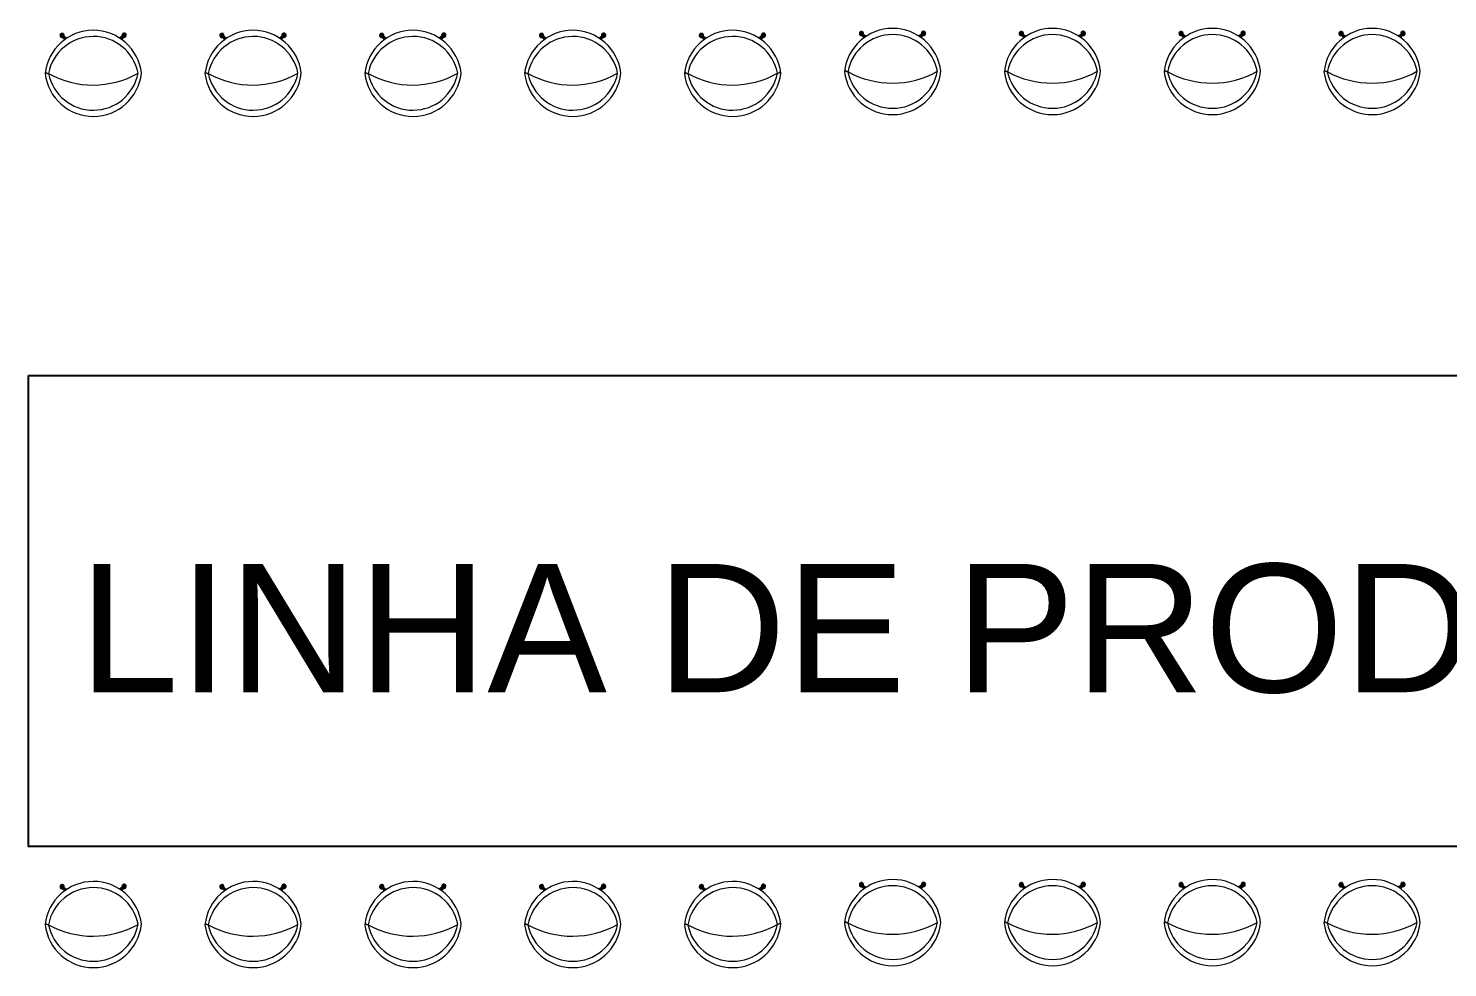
# Model space of a CAD drawing. Header units: metres. Extents: x 257 to 767, y -173 to 1.
# Drawn here: x 604.35 to 609.95, y -108.33 to -104.62 of the extents above; entities that cross this region are included whole.
import ezdxf

# ---------------------------------------------------------------- set-up
doc = ezdxf.new("R2010")
doc.units = ezdxf.units.M
doc.header["$LTSCALE"] = 10
doc.linetypes.add('HIDDEN2', pattern=[4.7625, 3.175, -1.5875])
doc.layers.get('0').update_dxf_attribs({"color": 254})
doc.layers.add('ELETEXTO LUMINÁRIAS', color=254, linetype='Continuous')
doc.layers.add('estofado', color=7, linetype='Continuous', lineweight=25)
doc.styles.add('ARIAL', font='')
doc.styles.get('ARIAL').set_extended_font_data('Arial')

msp = doc.modelspace()

# ---------------------------------------------------------------- hatches: boundary and pattern name
at = {"layer": 'estofado', "linetype": 'ByBlock', "lineweight": 5, "ltscale": 0.2}
h = msp.add_hatch(color=254, dxfattribs=at)
h.dxf.hatch_style = 1
h.set_gradient(color1=(193, 199, 200), one_color=1, tint=1, name='SPHERICAL')
h.paths.add_polyline_path([(604.4834, -104.6455, 0.86376), (604.4795, -104.6495), (604.4846, -104.6559, -4.344732), (604.4899, -104.6506)])
h = msp.add_hatch(color=254, dxfattribs=at)
h.dxf.hatch_style = 1
h.set_gradient(color1=(193, 199, 200), one_color=1, tint=1)
h.paths.add_polyline_path([(604.4915, -104.6645, -0.013586), (604.5001, -104.6586), (604.4834, -104.6455, 0.86376), (604.4795, -104.6495)])
h = msp.add_hatch(color=254, dxfattribs=at)
h.dxf.hatch_style = 1
h.set_gradient(color1=(193, 199, 200), one_color=1, tint=1)
h.paths.add_polyline_path([(604.7083, -104.6577, -0.013586), (604.7169, -104.6636), (604.7288, -104.6484, 0.86376), (604.7248, -104.6445)])
h = msp.add_hatch(color=254, dxfattribs=at)
h.dxf.hatch_style = 1
h.set_gradient(color1=(193, 199, 200), one_color=1, tint=1, name='SPHERICAL')
h.paths.add_polyline_path([(604.7184, -104.6496), (604.7248, -104.6445, -0.86376), (604.7288, -104.6484), (604.7237, -104.6548, 4.344732)])
h = msp.add_hatch(color=254, dxfattribs=at)
h.dxf.hatch_style = 1
h.set_gradient(color1=(193, 199, 200), one_color=1, tint=1, name='SPHERICAL')
h.paths.add_polyline_path([(605.1141, -104.6455, 0.86376), (605.1102, -104.6495), (605.1153, -104.6559, -4.344732), (605.1205, -104.6506)])
h = msp.add_hatch(color=254, dxfattribs=at)
h.dxf.hatch_style = 1
h.set_gradient(color1=(193, 199, 200), one_color=1, tint=1)
h.paths.add_polyline_path([(605.1222, -104.6645, -0.013586), (605.1307, -104.6586), (605.1141, -104.6455, 0.86376), (605.1102, -104.6495)])
h = msp.add_hatch(color=254, dxfattribs=at)
h.dxf.hatch_style = 1
h.set_gradient(color1=(193, 199, 200), one_color=1, tint=1)
h.paths.add_polyline_path([(605.339, -104.6577, -0.013586), (605.3476, -104.6636), (605.3595, -104.6484, 0.86376), (605.3555, -104.6445)])
h = msp.add_hatch(color=254, dxfattribs=at)
h.dxf.hatch_style = 1
h.set_gradient(color1=(193, 199, 200), one_color=1, tint=1, name='SPHERICAL')
h.paths.add_polyline_path([(605.3491, -104.6496), (605.3555, -104.6445, -0.86376), (605.3595, -104.6484), (605.3544, -104.6548, 4.344732)])
h = msp.add_hatch(color=254, dxfattribs=at)
h.dxf.hatch_style = 1
h.set_gradient(color1=(193, 199, 200), one_color=1, tint=1, name='SPHERICAL')
h.paths.add_polyline_path([(605.7448, -104.6455, 0.86376), (605.7408, -104.6495), (605.746, -104.6559, -4.344732), (605.7512, -104.6506)])
h = msp.add_hatch(color=254, dxfattribs=at)
h.dxf.hatch_style = 1
h.set_gradient(color1=(193, 199, 200), one_color=1, tint=1)
h.paths.add_polyline_path([(605.7529, -104.6645, -0.013586), (605.7614, -104.6586), (605.7448, -104.6455, 0.86376), (605.7408, -104.6495)])
h = msp.add_hatch(color=254, dxfattribs=at)
h.dxf.hatch_style = 1
h.set_gradient(color1=(193, 199, 200), one_color=1, tint=1)
h.paths.add_polyline_path([(605.9697, -104.6577, -0.013586), (605.9782, -104.6636), (605.9902, -104.6484, 0.86376), (605.9862, -104.6445)])
h = msp.add_hatch(color=254, dxfattribs=at)
h.dxf.hatch_style = 1
h.set_gradient(color1=(193, 199, 200), one_color=1, tint=1, name='SPHERICAL')
h.paths.add_polyline_path([(605.9798, -104.6496), (605.9862, -104.6445, -0.86376), (605.9902, -104.6484), (605.9851, -104.6548, 4.344732)])
h = msp.add_hatch(color=254, dxfattribs=at)
h.dxf.hatch_style = 1
h.set_gradient(color1=(193, 199, 200), one_color=1, tint=1, name='SPHERICAL')
h.paths.add_polyline_path([(606.3755, -104.6455, 0.86376), (606.3715, -104.6495), (606.3766, -104.6559, -4.344732), (606.3819, -104.6506)])
h = msp.add_hatch(color=254, dxfattribs=at)
h.dxf.hatch_style = 1
h.set_gradient(color1=(193, 199, 200), one_color=1, tint=1)
h.paths.add_polyline_path([(606.3836, -104.6645, -0.013586), (606.3921, -104.6586), (606.3755, -104.6455, 0.86376), (606.3715, -104.6495)])
h = msp.add_hatch(color=254, dxfattribs=at)
h.dxf.hatch_style = 1
h.set_gradient(color1=(193, 199, 200), one_color=1, tint=1)
h.paths.add_polyline_path([(606.6003, -104.6577, -0.013586), (606.6089, -104.6636), (606.6208, -104.6484, 0.86376), (606.6168, -104.6445)])
h = msp.add_hatch(color=254, dxfattribs=at)
h.dxf.hatch_style = 1
h.set_gradient(color1=(193, 199, 200), one_color=1, tint=1, name='SPHERICAL')
h.paths.add_polyline_path([(606.6105, -104.6496), (606.6168, -104.6445, -0.86376), (606.6208, -104.6484), (606.6158, -104.6548, 4.344732)])
h = msp.add_hatch(color=254, dxfattribs=at)
h.dxf.hatch_style = 1
h.set_gradient(color1=(193, 199, 200), one_color=1, tint=1, name='SPHERICAL')
h.paths.add_polyline_path([(607.0062, -104.6455, 0.86376), (607.0022, -104.6495), (607.0073, -104.6559, -4.344732), (607.0126, -104.6506)])
h = msp.add_hatch(color=254, dxfattribs=at)
h.dxf.hatch_style = 1
h.set_gradient(color1=(193, 199, 200), one_color=1, tint=1)
h.paths.add_polyline_path([(607.0143, -104.6645, -0.013586), (607.0228, -104.6586), (607.0062, -104.6455, 0.86376), (607.0022, -104.6495)])
h = msp.add_hatch(color=254, dxfattribs=at)
h.dxf.hatch_style = 1
h.set_gradient(color1=(193, 199, 200), one_color=1, tint=1)
h.paths.add_polyline_path([(607.231, -104.6577, -0.013586), (607.2396, -104.6636), (607.2515, -104.6484, 0.86376), (607.2475, -104.6445)])
h = msp.add_hatch(color=254, dxfattribs=at)
h.dxf.hatch_style = 1
h.set_gradient(color1=(193, 199, 200), one_color=1, tint=1, name='SPHERICAL')
h.paths.add_polyline_path([(607.2412, -104.6496), (607.2475, -104.6445, -0.86376), (607.2515, -104.6484), (607.2465, -104.6548, 4.344732)])
h = msp.add_hatch(color=254, dxfattribs=at)
h.dxf.hatch_style = 1
h.set_gradient(color1=(193, 199, 200), one_color=1, tint=1, name='SPHERICAL')
h.paths.add_polyline_path([(607.6378, -104.638, 0.86376), (607.6339, -104.642), (607.639, -104.6483, -4.344732), (607.6442, -104.643)])
h = msp.add_hatch(color=254, dxfattribs=at)
h.dxf.hatch_style = 1
h.set_gradient(color1=(193, 199, 200), one_color=1, tint=1)
h.paths.add_polyline_path([(607.6459, -104.657, -0.013586), (607.6544, -104.6511), (607.6378, -104.638, 0.86376), (607.6339, -104.642)])
h = msp.add_hatch(color=254, dxfattribs=at)
h.dxf.hatch_style = 1
h.set_gradient(color1=(193, 199, 200), one_color=1, tint=1)
h.paths.add_polyline_path([(607.8627, -104.6502, -0.013586), (607.8713, -104.656), (607.8832, -104.6409, 0.86376), (607.8792, -104.6369)])
h = msp.add_hatch(color=254, dxfattribs=at)
h.dxf.hatch_style = 1
h.set_gradient(color1=(193, 199, 200), one_color=1, tint=1, name='SPHERICAL')
h.paths.add_polyline_path([(607.8728, -104.642), (607.8792, -104.6369, -0.86376), (607.8832, -104.6409), (607.8781, -104.6473, 4.344732)])
h = msp.add_hatch(color=254, dxfattribs=at)
h.dxf.hatch_style = 1
h.set_gradient(color1=(193, 199, 200), one_color=1, tint=1, name='SPHERICAL')
h.paths.add_polyline_path([(608.2685, -104.638, 0.86376), (608.2645, -104.642), (608.2696, -104.6483, -4.344732), (608.2749, -104.643)])
h = msp.add_hatch(color=254, dxfattribs=at)
h.dxf.hatch_style = 1
h.set_gradient(color1=(193, 199, 200), one_color=1, tint=1)
h.paths.add_polyline_path([(608.2766, -104.657, -0.013586), (608.2851, -104.6511), (608.2685, -104.638, 0.86376), (608.2645, -104.642)])
h = msp.add_hatch(color=254, dxfattribs=at)
h.dxf.hatch_style = 1
h.set_gradient(color1=(193, 199, 200), one_color=1, tint=1)
h.paths.add_polyline_path([(608.4934, -104.6502, -0.013586), (608.5019, -104.656), (608.5139, -104.6409, 0.86376), (608.5099, -104.6369)])
h = msp.add_hatch(color=254, dxfattribs=at)
h.dxf.hatch_style = 1
h.set_gradient(color1=(193, 199, 200), one_color=1, tint=1, name='SPHERICAL')
h.paths.add_polyline_path([(608.5035, -104.642), (608.5099, -104.6369, -0.86376), (608.5139, -104.6409), (608.5088, -104.6473, 4.344732)])
h = msp.add_hatch(color=254, dxfattribs=at)
h.dxf.hatch_style = 1
h.set_gradient(color1=(193, 199, 200), one_color=1, tint=1, name='SPHERICAL')
h.paths.add_polyline_path([(608.8992, -104.638, 0.86376), (608.8952, -104.642), (608.9003, -104.6483, -4.344732), (608.9056, -104.643)])
h = msp.add_hatch(color=254, dxfattribs=at)
h.dxf.hatch_style = 1
h.set_gradient(color1=(193, 199, 200), one_color=1, tint=1)
h.paths.add_polyline_path([(608.9073, -104.657, -0.013586), (608.9158, -104.6511), (608.8992, -104.638, 0.86376), (608.8952, -104.642)])
h = msp.add_hatch(color=254, dxfattribs=at)
h.dxf.hatch_style = 1
h.set_gradient(color1=(193, 199, 200), one_color=1, tint=1)
h.paths.add_polyline_path([(609.124, -104.6502, -0.013586), (609.1326, -104.656), (609.1445, -104.6409, 0.86376), (609.1405, -104.6369)])
h = msp.add_hatch(color=254, dxfattribs=at)
h.dxf.hatch_style = 1
h.set_gradient(color1=(193, 199, 200), one_color=1, tint=1, name='SPHERICAL')
h.paths.add_polyline_path([(609.1342, -104.642), (609.1405, -104.6369, -0.86376), (609.1445, -104.6409), (609.1395, -104.6473, 4.344732)])
h = msp.add_hatch(color=254, dxfattribs=at)
h.dxf.hatch_style = 1
h.set_gradient(color1=(193, 199, 200), one_color=1, tint=1, name='SPHERICAL')
h.paths.add_polyline_path([(609.5299, -104.638, 0.86376), (609.5259, -104.642), (609.531, -104.6483, -4.344732), (609.5363, -104.643)])
h = msp.add_hatch(color=254, dxfattribs=at)
h.dxf.hatch_style = 1
h.set_gradient(color1=(193, 199, 200), one_color=1, tint=1)
h.paths.add_polyline_path([(609.538, -104.657, -0.013586), (609.5465, -104.6511), (609.5299, -104.638, 0.86376), (609.5259, -104.642)])
h = msp.add_hatch(color=254, dxfattribs=at)
h.dxf.hatch_style = 1
h.set_gradient(color1=(193, 199, 200), one_color=1, tint=1)
h.paths.add_polyline_path([(609.7547, -104.6502, -0.013586), (609.7633, -104.656), (609.7752, -104.6409, 0.86376), (609.7712, -104.6369)])
h = msp.add_hatch(color=254, dxfattribs=at)
h.dxf.hatch_style = 1
h.set_gradient(color1=(193, 199, 200), one_color=1, tint=1, name='SPHERICAL')
h.paths.add_polyline_path([(609.7649, -104.642), (609.7712, -104.6369, -0.86376), (609.7752, -104.6409), (609.7702, -104.6473, 4.344732)])
h = msp.add_hatch(color=254, dxfattribs=at)
h.dxf.hatch_style = 1
h.set_gradient(color1=(193, 199, 200), one_color=1, tint=1, name='SPHERICAL')
h.paths.add_polyline_path([(604.4834, -108.0037, 0.86376), (604.4795, -108.0077), (604.4846, -108.0141, -4.344732), (604.4899, -108.0088)])
h = msp.add_hatch(color=254, dxfattribs=at)
h.dxf.hatch_style = 1
h.set_gradient(color1=(193, 199, 200), one_color=1, tint=1)
h.paths.add_polyline_path([(604.4915, -108.0227, -0.013586), (604.5001, -108.0168), (604.4834, -108.0037, 0.86376), (604.4795, -108.0077)])
h = msp.add_hatch(color=254, dxfattribs=at)
h.dxf.hatch_style = 1
h.set_gradient(color1=(193, 199, 200), one_color=1, tint=1)
h.paths.add_polyline_path([(604.7083, -108.0159, -0.013586), (604.7169, -108.0217), (604.7288, -108.0066, 0.86376), (604.7248, -108.0027)])
h = msp.add_hatch(color=254, dxfattribs=at)
h.dxf.hatch_style = 1
h.set_gradient(color1=(193, 199, 200), one_color=1, tint=1, name='SPHERICAL')
h.paths.add_polyline_path([(604.7184, -108.0078), (604.7248, -108.0027, -0.86376), (604.7288, -108.0066), (604.7237, -108.013, 4.344732)])
h = msp.add_hatch(color=254, dxfattribs=at)
h.dxf.hatch_style = 1
h.set_gradient(color1=(193, 199, 200), one_color=1, tint=1, name='SPHERICAL')
h.paths.add_polyline_path([(605.1141, -108.0037, 0.86376), (605.1102, -108.0077), (605.1153, -108.0141, -4.344732), (605.1205, -108.0088)])
h = msp.add_hatch(color=254, dxfattribs=at)
h.dxf.hatch_style = 1
h.set_gradient(color1=(193, 199, 200), one_color=1, tint=1)
h.paths.add_polyline_path([(605.1222, -108.0227, -0.013586), (605.1307, -108.0168), (605.1141, -108.0037, 0.86376), (605.1102, -108.0077)])
h = msp.add_hatch(color=254, dxfattribs=at)
h.dxf.hatch_style = 1
h.set_gradient(color1=(193, 199, 200), one_color=1, tint=1)
h.paths.add_polyline_path([(605.339, -108.0159, -0.013586), (605.3476, -108.0217), (605.3595, -108.0066, 0.86376), (605.3555, -108.0027)])
h = msp.add_hatch(color=254, dxfattribs=at)
h.dxf.hatch_style = 1
h.set_gradient(color1=(193, 199, 200), one_color=1, tint=1, name='SPHERICAL')
h.paths.add_polyline_path([(605.3491, -108.0078), (605.3555, -108.0027, -0.86376), (605.3595, -108.0066), (605.3544, -108.013, 4.344732)])
h = msp.add_hatch(color=254, dxfattribs=at)
h.dxf.hatch_style = 1
h.set_gradient(color1=(193, 199, 200), one_color=1, tint=1, name='SPHERICAL')
h.paths.add_polyline_path([(605.7448, -108.0037, 0.86376), (605.7408, -108.0077), (605.746, -108.0141, -4.344732), (605.7512, -108.0088)])
h = msp.add_hatch(color=254, dxfattribs=at)
h.dxf.hatch_style = 1
h.set_gradient(color1=(193, 199, 200), one_color=1, tint=1)
h.paths.add_polyline_path([(605.7529, -108.0227, -0.013586), (605.7614, -108.0168), (605.7448, -108.0037, 0.86376), (605.7408, -108.0077)])
h = msp.add_hatch(color=254, dxfattribs=at)
h.dxf.hatch_style = 1
h.set_gradient(color1=(193, 199, 200), one_color=1, tint=1)
h.paths.add_polyline_path([(605.9697, -108.0159, -0.013586), (605.9782, -108.0217), (605.9902, -108.0066, 0.86376), (605.9862, -108.0027)])
h = msp.add_hatch(color=254, dxfattribs=at)
h.dxf.hatch_style = 1
h.set_gradient(color1=(193, 199, 200), one_color=1, tint=1, name='SPHERICAL')
h.paths.add_polyline_path([(605.9798, -108.0078), (605.9862, -108.0027, -0.86376), (605.9902, -108.0066), (605.9851, -108.013, 4.344732)])
h = msp.add_hatch(color=254, dxfattribs=at)
h.dxf.hatch_style = 1
h.set_gradient(color1=(193, 199, 200), one_color=1, tint=1, name='SPHERICAL')
h.paths.add_polyline_path([(606.3755, -108.0037, 0.86376), (606.3715, -108.0077), (606.3766, -108.0141, -4.344732), (606.3819, -108.0088)])
h = msp.add_hatch(color=254, dxfattribs=at)
h.dxf.hatch_style = 1
h.set_gradient(color1=(193, 199, 200), one_color=1, tint=1)
h.paths.add_polyline_path([(606.3836, -108.0227, -0.013586), (606.3921, -108.0168), (606.3755, -108.0037, 0.86376), (606.3715, -108.0077)])
h = msp.add_hatch(color=254, dxfattribs=at)
h.dxf.hatch_style = 1
h.set_gradient(color1=(193, 199, 200), one_color=1, tint=1)
h.paths.add_polyline_path([(606.6003, -108.0159, -0.013586), (606.6089, -108.0217), (606.6208, -108.0066, 0.86376), (606.6168, -108.0027)])
h = msp.add_hatch(color=254, dxfattribs=at)
h.dxf.hatch_style = 1
h.set_gradient(color1=(193, 199, 200), one_color=1, tint=1, name='SPHERICAL')
h.paths.add_polyline_path([(606.6105, -108.0078), (606.6168, -108.0027, -0.86376), (606.6208, -108.0066), (606.6158, -108.013, 4.344732)])
h = msp.add_hatch(color=254, dxfattribs=at)
h.dxf.hatch_style = 1
h.set_gradient(color1=(193, 199, 200), one_color=1, tint=1, name='SPHERICAL')
h.paths.add_polyline_path([(607.0062, -108.0037, 0.86376), (607.0022, -108.0077), (607.0073, -108.0141, -4.344732), (607.0126, -108.0088)])
h = msp.add_hatch(color=254, dxfattribs=at)
h.dxf.hatch_style = 1
h.set_gradient(color1=(193, 199, 200), one_color=1, tint=1)
h.paths.add_polyline_path([(607.0143, -108.0227, -0.013586), (607.0228, -108.0168), (607.0062, -108.0037, 0.86376), (607.0022, -108.0077)])
h = msp.add_hatch(color=254, dxfattribs=at)
h.dxf.hatch_style = 1
h.set_gradient(color1=(193, 199, 200), one_color=1, tint=1)
h.paths.add_polyline_path([(607.231, -108.0159, -0.013586), (607.2396, -108.0217), (607.2515, -108.0066, 0.86376), (607.2475, -108.0027)])
h = msp.add_hatch(color=254, dxfattribs=at)
h.dxf.hatch_style = 1
h.set_gradient(color1=(193, 199, 200), one_color=1, tint=1, name='SPHERICAL')
h.paths.add_polyline_path([(607.2412, -108.0078), (607.2475, -108.0027, -0.86376), (607.2515, -108.0066), (607.2465, -108.013, 4.344732)])
h = msp.add_hatch(color=254, dxfattribs=at)
h.dxf.hatch_style = 1
h.set_gradient(color1=(193, 199, 200), one_color=1, tint=1, name='SPHERICAL')
h.paths.add_polyline_path([(607.6378, -107.9962, 0.86376), (607.6339, -108.0002), (607.639, -108.0065, -4.344732), (607.6442, -108.0012)])
h = msp.add_hatch(color=254, dxfattribs=at)
h.dxf.hatch_style = 1
h.set_gradient(color1=(193, 199, 200), one_color=1, tint=1)
h.paths.add_polyline_path([(607.6459, -108.0152, -0.013586), (607.6544, -108.0093), (607.6378, -107.9962, 0.86376), (607.6339, -108.0002)])
h = msp.add_hatch(color=254, dxfattribs=at)
h.dxf.hatch_style = 1
h.set_gradient(color1=(193, 199, 200), one_color=1, tint=1)
h.paths.add_polyline_path([(607.8627, -108.0084, -0.013586), (607.8713, -108.0142), (607.8832, -107.9991, 0.86376), (607.8792, -107.9951)])
h = msp.add_hatch(color=254, dxfattribs=at)
h.dxf.hatch_style = 1
h.set_gradient(color1=(193, 199, 200), one_color=1, tint=1, name='SPHERICAL')
h.paths.add_polyline_path([(607.8728, -108.0002), (607.8792, -107.9951, -0.86376), (607.8832, -107.9991), (607.8781, -108.0055, 4.344732)])
h = msp.add_hatch(color=254, dxfattribs=at)
h.dxf.hatch_style = 1
h.set_gradient(color1=(193, 199, 200), one_color=1, tint=1, name='SPHERICAL')
h.paths.add_polyline_path([(608.2685, -107.9962, 0.86376), (608.2645, -108.0002), (608.2696, -108.0065, -4.344732), (608.2749, -108.0012)])
h = msp.add_hatch(color=254, dxfattribs=at)
h.dxf.hatch_style = 1
h.set_gradient(color1=(193, 199, 200), one_color=1, tint=1)
h.paths.add_polyline_path([(608.2766, -108.0152, -0.013586), (608.2851, -108.0093), (608.2685, -107.9962, 0.86376), (608.2645, -108.0002)])
h = msp.add_hatch(color=254, dxfattribs=at)
h.dxf.hatch_style = 1
h.set_gradient(color1=(193, 199, 200), one_color=1, tint=1)
h.paths.add_polyline_path([(608.4934, -108.0084, -0.013586), (608.5019, -108.0142), (608.5139, -107.9991, 0.86376), (608.5099, -107.9951)])
h = msp.add_hatch(color=254, dxfattribs=at)
h.dxf.hatch_style = 1
h.set_gradient(color1=(193, 199, 200), one_color=1, tint=1, name='SPHERICAL')
h.paths.add_polyline_path([(608.5035, -108.0002), (608.5099, -107.9951, -0.86376), (608.5139, -107.9991), (608.5088, -108.0055, 4.344732)])
h = msp.add_hatch(color=254, dxfattribs=at)
h.dxf.hatch_style = 1
h.set_gradient(color1=(193, 199, 200), one_color=1, tint=1, name='SPHERICAL')
h.paths.add_polyline_path([(608.8992, -107.9962, 0.86376), (608.8952, -108.0002), (608.9003, -108.0065, -4.344732), (608.9056, -108.0012)])
h = msp.add_hatch(color=254, dxfattribs=at)
h.dxf.hatch_style = 1
h.set_gradient(color1=(193, 199, 200), one_color=1, tint=1)
h.paths.add_polyline_path([(608.9073, -108.0152, -0.013586), (608.9158, -108.0093), (608.8992, -107.9962, 0.86376), (608.8952, -108.0002)])
h = msp.add_hatch(color=254, dxfattribs=at)
h.dxf.hatch_style = 1
h.set_gradient(color1=(193, 199, 200), one_color=1, tint=1)
h.paths.add_polyline_path([(609.124, -108.0084, -0.013586), (609.1326, -108.0142), (609.1445, -107.9991, 0.86376), (609.1405, -107.9951)])
h = msp.add_hatch(color=254, dxfattribs=at)
h.dxf.hatch_style = 1
h.set_gradient(color1=(193, 199, 200), one_color=1, tint=1, name='SPHERICAL')
h.paths.add_polyline_path([(609.1342, -108.0002), (609.1405, -107.9951, -0.86376), (609.1445, -107.9991), (609.1395, -108.0055, 4.344732)])
h = msp.add_hatch(color=254, dxfattribs=at)
h.dxf.hatch_style = 1
h.set_gradient(color1=(193, 199, 200), one_color=1, tint=1, name='SPHERICAL')
h.paths.add_polyline_path([(609.5299, -107.9962, 0.86376), (609.5259, -108.0002), (609.531, -108.0065, -4.344732), (609.5363, -108.0012)])
h = msp.add_hatch(color=254, dxfattribs=at)
h.dxf.hatch_style = 1
h.set_gradient(color1=(193, 199, 200), one_color=1, tint=1)
h.paths.add_polyline_path([(609.538, -108.0152, -0.013586), (609.5465, -108.0093), (609.5299, -107.9962, 0.86376), (609.5259, -108.0002)])
h = msp.add_hatch(color=254, dxfattribs=at)
h.dxf.hatch_style = 1
h.set_gradient(color1=(193, 199, 200), one_color=1, tint=1)
h.paths.add_polyline_path([(609.7547, -108.0084, -0.013586), (609.7633, -108.0142), (609.7752, -107.9991, 0.86376), (609.7712, -107.9951)])
h = msp.add_hatch(color=254, dxfattribs=at)
h.dxf.hatch_style = 1
h.set_gradient(color1=(193, 199, 200), one_color=1, tint=1, name='SPHERICAL')
h.paths.add_polyline_path([(609.7649, -108.0002), (609.7712, -107.9951, -0.86376), (609.7752, -107.9991), (609.7702, -108.0055, 4.344732)])

# ---------------------------------------------------------------- linework, layer by layer
at = {"color": 254}
msp.add_lwpolyline([(604.3486, -105.9894), (620.2965, -105.9894), (620.2965, -107.8476), (604.3486, -107.8476)], close=True, dxfattribs=at)
at = {"layer": 'estofado', "color": 254, "linetype": 'ByBlock', "lineweight": 5, "ltscale": 0.2}
for p, q in [((604.4795, -104.6495), (604.4915, -104.6645)), ((604.4834, -104.6455), (604.5001, -104.6586)), ((604.7248, -104.6445), (604.7083, -104.6577)), ((604.7288, -104.6484), (604.7169, -104.6636)), ((605.1102, -104.6495), (605.1222, -104.6645)), ((605.1141, -104.6455), (605.1307, -104.6586)), ((605.3555, -104.6445), (605.339, -104.6577)), ((605.3595, -104.6484), (605.3476, -104.6636)), ((605.7408, -104.6495), (605.7529, -104.6645)), ((605.7448, -104.6455), (605.7614, -104.6586)), ((605.9862, -104.6445), (605.9697, -104.6577)), ((605.9902, -104.6484), (605.9782, -104.6636)), ((606.3715, -104.6495), (606.3836, -104.6645)), ((606.3755, -104.6455), (606.3921, -104.6586)), ((606.6168, -104.6445), (606.6003, -104.6577)), ((606.6208, -104.6484), (606.6089, -104.6636)), ((607.0022, -104.6495), (607.0143, -104.6645)), ((607.0062, -104.6455), (607.0228, -104.6586)), ((607.2475, -104.6445), (607.231, -104.6577)), ((607.2515, -104.6484), (607.2396, -104.6636)), ((607.6339, -104.642), (607.6459, -104.657)), ((607.6378, -104.638), (607.6544, -104.6511)), ((607.8792, -104.6369), (607.8627, -104.6502)), ((607.8832, -104.6409), (607.8713, -104.656)), ((608.2645, -104.642), (608.2766, -104.657)), ((608.2685, -104.638), (608.2851, -104.6511)), ((608.5099, -104.6369), (608.4934, -104.6502)), ((608.5139, -104.6409), (608.5019, -104.656)), ((608.8952, -104.642), (608.9073, -104.657)), ((608.8992, -104.638), (608.9158, -104.6511)), ((609.1405, -104.6369), (609.124, -104.6502)), ((609.1445, -104.6409), (609.1326, -104.656)), ((609.5259, -104.642), (609.538, -104.657)), ((609.5299, -104.638), (609.5465, -104.6511)), ((609.7712, -104.6369), (609.7547, -104.6502)), ((609.7752, -104.6409), (609.7633, -104.656)), ((604.4795, -108.0077), (604.4915, -108.0227)), ((604.4834, -108.0037), (604.5001, -108.0168)), ((604.7248, -108.0027), (604.7083, -108.0159)), ((604.7288, -108.0066), (604.7169, -108.0217)), ((605.1102, -108.0077), (605.1222, -108.0227)), ((605.1141, -108.0037), (605.1307, -108.0168)), ((605.3555, -108.0027), (605.339, -108.0159)), ((605.3595, -108.0066), (605.3476, -108.0217)), ((605.7408, -108.0077), (605.7529, -108.0227)), ((605.7448, -108.0037), (605.7614, -108.0168)), ((605.9862, -108.0027), (605.9697, -108.0159)), ((605.9902, -108.0066), (605.9782, -108.0217)), ((606.3715, -108.0077), (606.3836, -108.0227)), ((606.3755, -108.0037), (606.3921, -108.0168)), ((606.6168, -108.0027), (606.6003, -108.0159)), ((606.6208, -108.0066), (606.6089, -108.0217)), ((607.0022, -108.0077), (607.0143, -108.0227)), ((607.0062, -108.0037), (607.0228, -108.0168)), ((607.2475, -108.0027), (607.231, -108.0159)), ((607.2515, -108.0066), (607.2396, -108.0217)), ((607.6339, -108.0002), (607.6459, -108.0152)), ((607.6378, -107.9962), (607.6544, -108.0093)), ((607.8792, -107.9951), (607.8627, -108.0084)), ((607.8832, -107.9991), (607.8713, -108.0142)), ((608.2645, -108.0002), (608.2766, -108.0152)), ((608.2685, -107.9962), (608.2851, -108.0093)), ((608.5099, -107.9951), (608.4934, -108.0084)), ((608.5139, -107.9991), (608.5019, -108.0142)), ((608.8952, -108.0002), (608.9073, -108.0152)), ((608.8992, -107.9962), (608.9158, -108.0093)), ((609.1405, -107.9951), (609.124, -108.0084)), ((609.1445, -107.9991), (609.1326, -108.0142)), ((609.5259, -108.0002), (609.538, -108.0152)), ((609.5299, -107.9962), (609.5465, -108.0093)), ((609.7712, -107.9951), (609.7547, -108.0084)), ((609.7752, -107.9991), (609.7633, -108.0142))]:
    msp.add_line(p, q, dxfattribs=at)
at = {"layer": 'estofado', "color": 254, "lineweight": 13}
for centre, start, end in [((604.6049, -104.8185), 6.6064, 173.8871), ((605.2356, -104.8185), 6.6064, 173.8871), ((605.8662, -104.8185), 6.6064, 173.8871), ((606.4969, -104.8185), 6.6064, 173.8871), ((607.1276, -104.8185), 6.6064, 173.8871), ((607.7592, -104.811), 6.6064, 173.8871), ((608.3899, -104.811), 6.6064, 173.8871), ((609.0206, -104.811), 6.6064, 173.8871), ((609.6513, -104.811), 6.6064, 173.8871), ((604.6047, -104.7761), 186.6064, 353.8871), ((605.2354, -104.7761), 186.6064, 353.8871), ((605.8661, -104.7761), 186.6064, 353.8871), ((606.4967, -104.7761), 186.6064, 353.8871), ((607.1274, -104.7761), 186.6064, 353.8871), ((607.7591, -104.7686), 186.6064, 353.8871), ((608.3897, -104.7686), 186.6064, 353.8871), ((609.0204, -104.7686), 186.6064, 353.8871), ((609.6511, -104.7686), 186.6064, 353.8871), ((604.6049, -108.1767), 6.6064, 173.8871), ((605.2356, -108.1767), 6.6064, 173.8871), ((605.8662, -108.1767), 6.6064, 173.8871), ((606.4969, -108.1767), 6.6064, 173.8871), ((607.1276, -108.1767), 6.6064, 173.8871), ((607.7592, -108.1691), 6.6064, 173.8871), ((608.3899, -108.1691), 6.6064, 173.8871), ((609.0206, -108.1691), 6.6064, 173.8871), ((609.6513, -108.1691), 6.6064, 173.8871), ((604.6047, -108.1343), 186.6064, 353.8871), ((605.2354, -108.1343), 186.6064, 353.8871), ((605.8661, -108.1343), 186.6064, 353.8871), ((606.4967, -108.1343), 186.6064, 353.8871), ((607.1274, -108.1343), 186.6064, 353.8871), ((607.7591, -108.1268), 186.6064, 353.8871), ((608.3897, -108.1268), 186.6064, 353.8871), ((609.0204, -108.1268), 186.6064, 353.8871), ((609.6511, -108.1268), 186.6064, 353.8871)]:
    msp.add_arc(centre, 0.1912, start, end, dxfattribs=at)
at = {"layer": 'estofado', "color": 254, "linetype": 'HIDDEN2', "lineweight": 5, "ltscale": 0.2}
for centre, radius, start, end in [((604.6049, -104.8321), 0.1804, 11.3676, 169.1259), ((605.2356, -104.8321), 0.1804, 11.3676, 169.1259), ((605.8663, -104.8321), 0.1804, 11.3676, 169.1259), ((606.497, -104.8321), 0.1804, 11.3676, 169.1259), ((607.1277, -104.8321), 0.1804, 11.3676, 169.1259), ((607.7593, -104.8246), 0.1804, 11.3676, 169.1259), ((608.39, -104.8246), 0.1804, 11.3676, 169.1259), ((609.0207, -104.8246), 0.1804, 11.3676, 169.1259), ((609.6514, -104.8246), 0.1804, 11.3676, 169.1259), ((604.4288, -104.7829), 0.0152, 210.3093, 266.1238), ((604.6034, -104.4796), 0.3637, 241.1298, 299.3637), ((604.6046, -104.762), 0.1805, 191.5256, 348.9679), ((605.0595, -104.7829), 0.0152, 210.3093, 266.1238), ((605.2341, -104.4796), 0.3637, 241.1298, 299.3637), ((605.2353, -104.762), 0.1805, 191.5256, 348.9679), ((605.6902, -104.7829), 0.0152, 210.3093, 266.1238), ((605.8648, -104.4796), 0.3637, 241.1298, 299.3637), ((605.866, -104.762), 0.1805, 191.5256, 348.9679), ((606.3209, -104.7829), 0.0152, 210.3093, 266.1238), ((606.4955, -104.4796), 0.3637, 241.1298, 299.3637), ((606.4967, -104.762), 0.1805, 191.5256, 348.9679), ((606.9516, -104.7829), 0.0152, 210.3093, 266.1238), ((607.1261, -104.4796), 0.3637, 241.1298, 299.3637), ((607.1274, -104.762), 0.1805, 191.5256, 348.9679), ((607.3033, -104.7814), 0.0152, 274.3697, 330.1843), ((607.5832, -104.7754), 0.0152, 210.3093, 266.1238), ((607.7578, -104.472), 0.3637, 241.1298, 299.3637), ((607.759, -104.7545), 0.1805, 191.5256, 348.9679), ((608.2139, -104.7754), 0.0152, 210.3093, 266.1238), ((608.3885, -104.472), 0.3637, 241.1298, 299.3637), ((608.3897, -104.7545), 0.1805, 191.5256, 348.9679), ((608.8446, -104.7754), 0.0152, 210.3093, 266.1238), ((609.0192, -104.472), 0.3637, 241.1298, 299.3637), ((609.0204, -104.7545), 0.1805, 191.5256, 348.9679), ((609.4753, -104.7754), 0.0152, 210.3093, 266.1238), ((609.6498, -104.472), 0.3637, 241.1298, 299.3637), ((609.6511, -104.7545), 0.1805, 191.5256, 348.9679), ((604.6049, -108.1903), 0.1804, 11.3676, 169.1259), ((605.2356, -108.1903), 0.1804, 11.3676, 169.1259), ((605.8663, -108.1903), 0.1804, 11.3676, 169.1259), ((606.497, -108.1903), 0.1804, 11.3676, 169.1259), ((607.1277, -108.1903), 0.1804, 11.3676, 169.1259), ((607.7593, -108.1828), 0.1804, 11.3676, 169.1259), ((608.39, -108.1828), 0.1804, 11.3676, 169.1259), ((609.0207, -108.1828), 0.1804, 11.3676, 169.1259), ((609.6514, -108.1828), 0.1804, 11.3676, 169.1259), ((607.5832, -108.1336), 0.0152, 210.3093, 266.1238), ((608.2139, -108.1336), 0.0152, 210.3093, 266.1238), ((608.8446, -108.1336), 0.0152, 210.3093, 266.1238), ((609.4753, -108.1336), 0.0152, 210.3093, 266.1238), ((604.4288, -108.1411), 0.0152, 210.3093, 266.1238), ((604.6034, -107.8378), 0.3637, 241.1298, 299.3637), ((604.6046, -108.1202), 0.1805, 191.5256, 348.9679), ((605.0595, -108.1411), 0.0152, 210.3093, 266.1238), ((605.2341, -107.8378), 0.3637, 241.1298, 299.3637), ((605.2353, -108.1202), 0.1805, 191.5256, 348.9679), ((605.6902, -108.1411), 0.0152, 210.3093, 266.1238), ((605.8648, -107.8378), 0.3637, 241.1298, 299.3637), ((605.866, -108.1202), 0.1805, 191.5256, 348.9679), ((606.3209, -108.1411), 0.0152, 210.3093, 266.1238), ((606.4955, -107.8378), 0.3637, 241.1298, 299.3637), ((606.4967, -108.1202), 0.1805, 191.5256, 348.9679), ((606.9516, -108.1411), 0.0152, 210.3093, 266.1238), ((607.1261, -107.8378), 0.3637, 241.1298, 299.3637), ((607.1274, -108.1202), 0.1805, 191.5256, 348.9679), ((607.3033, -108.1396), 0.0152, 274.3697, 330.1843), ((607.7578, -107.8302), 0.3637, 241.1298, 299.3637), ((607.759, -108.1127), 0.1805, 191.5256, 348.9679), ((608.3885, -107.8302), 0.3637, 241.1298, 299.3637), ((608.3897, -108.1127), 0.1805, 191.5256, 348.9679), ((609.0192, -107.8302), 0.3637, 241.1298, 299.3637), ((609.0204, -108.1127), 0.1805, 191.5256, 348.9679), ((609.6498, -107.8302), 0.3637, 241.1298, 299.3637), ((609.6511, -108.1127), 0.1805, 191.5256, 348.9679)]:
    msp.add_arc(centre, radius, start, end, dxfattribs=at)
at = {"layer": 'estofado', "color": 254, "linetype": 'ByBlock', "lineweight": 5, "ltscale": 0.2}
for centre, radius, start, end in [((604.4818, -104.6478), 0.00855, 341.1701, 289.3234), ((604.4818, -104.6478), 0.00284, 53.6085, 216.8851), ((604.7265, -104.6467), 0.00855, 251.1701, 199.3234), ((604.7265, -104.6467), 0.00284, 323.6085, 126.8851), ((605.1124, -104.6478), 0.00855, 341.1701, 289.3234), ((605.1124, -104.6478), 0.00284, 53.6085, 216.8851), ((605.3572, -104.6467), 0.00855, 251.1701, 199.3234), ((605.3572, -104.6467), 0.00284, 323.6085, 126.8851), ((605.7431, -104.6478), 0.00855, 341.1701, 289.3234), ((605.7431, -104.6478), 0.00284, 53.6085, 216.8851), ((605.9879, -104.6467), 0.00855, 251.1701, 199.3234), ((605.9879, -104.6467), 0.00284, 323.6085, 126.8851), ((606.3738, -104.6478), 0.00855, 341.1701, 289.3234), ((606.3738, -104.6478), 0.00284, 53.6085, 216.8851), ((606.6186, -104.6467), 0.00855, 251.1701, 199.3234), ((606.6186, -104.6467), 0.00284, 323.6085, 126.8851), ((607.0045, -104.6478), 0.00855, 341.1701, 289.3234), ((607.0045, -104.6478), 0.00284, 53.6085, 216.8851), ((607.2492, -104.6467), 0.00855, 251.1701, 199.3234), ((607.2492, -104.6467), 0.00284, 323.6085, 126.8851), ((607.6361, -104.6403), 0.00855, 341.1701, 289.3234), ((607.6361, -104.6403), 0.00284, 53.6085, 216.8851), ((607.8809, -104.6392), 0.00855, 251.1701, 199.3234), ((607.8809, -104.6392), 0.00284, 323.6085, 126.8851), ((608.2668, -104.6403), 0.00855, 341.1701, 289.3234), ((608.2668, -104.6403), 0.00284, 53.6085, 216.8851), ((608.5116, -104.6392), 0.00855, 251.1701, 199.3234), ((608.5116, -104.6392), 0.00284, 323.6085, 126.8851), ((608.8975, -104.6403), 0.00855, 341.1701, 289.3234), ((608.8975, -104.6403), 0.00284, 53.6085, 216.8851), ((609.1422, -104.6392), 0.00855, 251.1701, 199.3234), ((609.1422, -104.6392), 0.00284, 323.6085, 126.8851), ((609.5282, -104.6403), 0.00855, 341.1701, 289.3234), ((609.5282, -104.6403), 0.00284, 53.6085, 216.8851), ((609.7729, -104.6392), 0.00855, 251.1701, 199.3234), ((609.7729, -104.6392), 0.00284, 323.6085, 126.8851), ((604.4818, -108.006), 0.00855, 341.1701, 289.3234), ((604.4818, -108.006), 0.00284, 53.6085, 216.8851), ((604.7265, -108.0049), 0.00855, 251.1701, 199.3234), ((604.7265, -108.0049), 0.00284, 323.6085, 126.8851), ((605.1124, -108.006), 0.00855, 341.1701, 289.3234), ((605.1124, -108.006), 0.00284, 53.6085, 216.8851), ((605.3572, -108.0049), 0.00855, 251.1701, 199.3234), ((605.3572, -108.0049), 0.00284, 323.6085, 126.8851), ((605.7431, -108.006), 0.00855, 341.1701, 289.3234), ((605.7431, -108.006), 0.00284, 53.6085, 216.8851), ((605.9879, -108.0049), 0.00855, 251.1701, 199.3234), ((605.9879, -108.0049), 0.00284, 323.6085, 126.8851), ((606.3738, -108.006), 0.00855, 341.1701, 289.3234), ((606.3738, -108.006), 0.00284, 53.6085, 216.8851), ((606.6186, -108.0049), 0.00855, 251.1701, 199.3234), ((606.6186, -108.0049), 0.00284, 323.6085, 126.8851), ((607.0045, -108.006), 0.00855, 341.1701, 289.3234), ((607.0045, -108.006), 0.00284, 53.6085, 216.8851), ((607.2492, -108.0049), 0.00855, 251.1701, 199.3234), ((607.2492, -108.0049), 0.00284, 323.6085, 126.8851), ((607.6361, -107.9985), 0.00855, 341.1701, 289.3234), ((607.6361, -107.9985), 0.00284, 53.6085, 216.8851), ((607.8809, -107.9974), 0.00855, 251.1701, 199.3234), ((607.8809, -107.9974), 0.00284, 323.6085, 126.8851), ((608.2668, -107.9985), 0.00855, 341.1701, 289.3234), ((608.2668, -107.9985), 0.00284, 53.6085, 216.8851), ((608.5116, -107.9974), 0.00855, 251.1701, 199.3234), ((608.5116, -107.9974), 0.00284, 323.6085, 126.8851), ((608.8975, -107.9985), 0.00855, 341.1701, 289.3234), ((608.8975, -107.9985), 0.00284, 53.6085, 216.8851), ((609.1422, -107.9974), 0.00855, 251.1701, 199.3234), ((609.1422, -107.9974), 0.00284, 323.6085, 126.8851), ((609.5282, -107.9985), 0.00855, 341.1701, 289.3234), ((609.5282, -107.9985), 0.00284, 53.6085, 216.8851), ((609.7729, -107.9974), 0.00855, 251.1701, 199.3234), ((609.7729, -107.9974), 0.00284, 323.6085, 126.8851)]:
    msp.add_arc(centre, radius, start, end, dxfattribs=at)

# ---------------------------------------------------------------- texts
at = {"layer": 'ELETEXTO LUMINÁRIAS', "color": 254, "ltscale": 0.05, "style": 'ARIAL'}
msp.add_text('LINHA DE PRODUÇÃO 3 - 50kW', height=0.50625, rotation=360, dxfattribs=at).set_placement((604.5486, -107.239))

doc.saveas('drawing.dxf')
